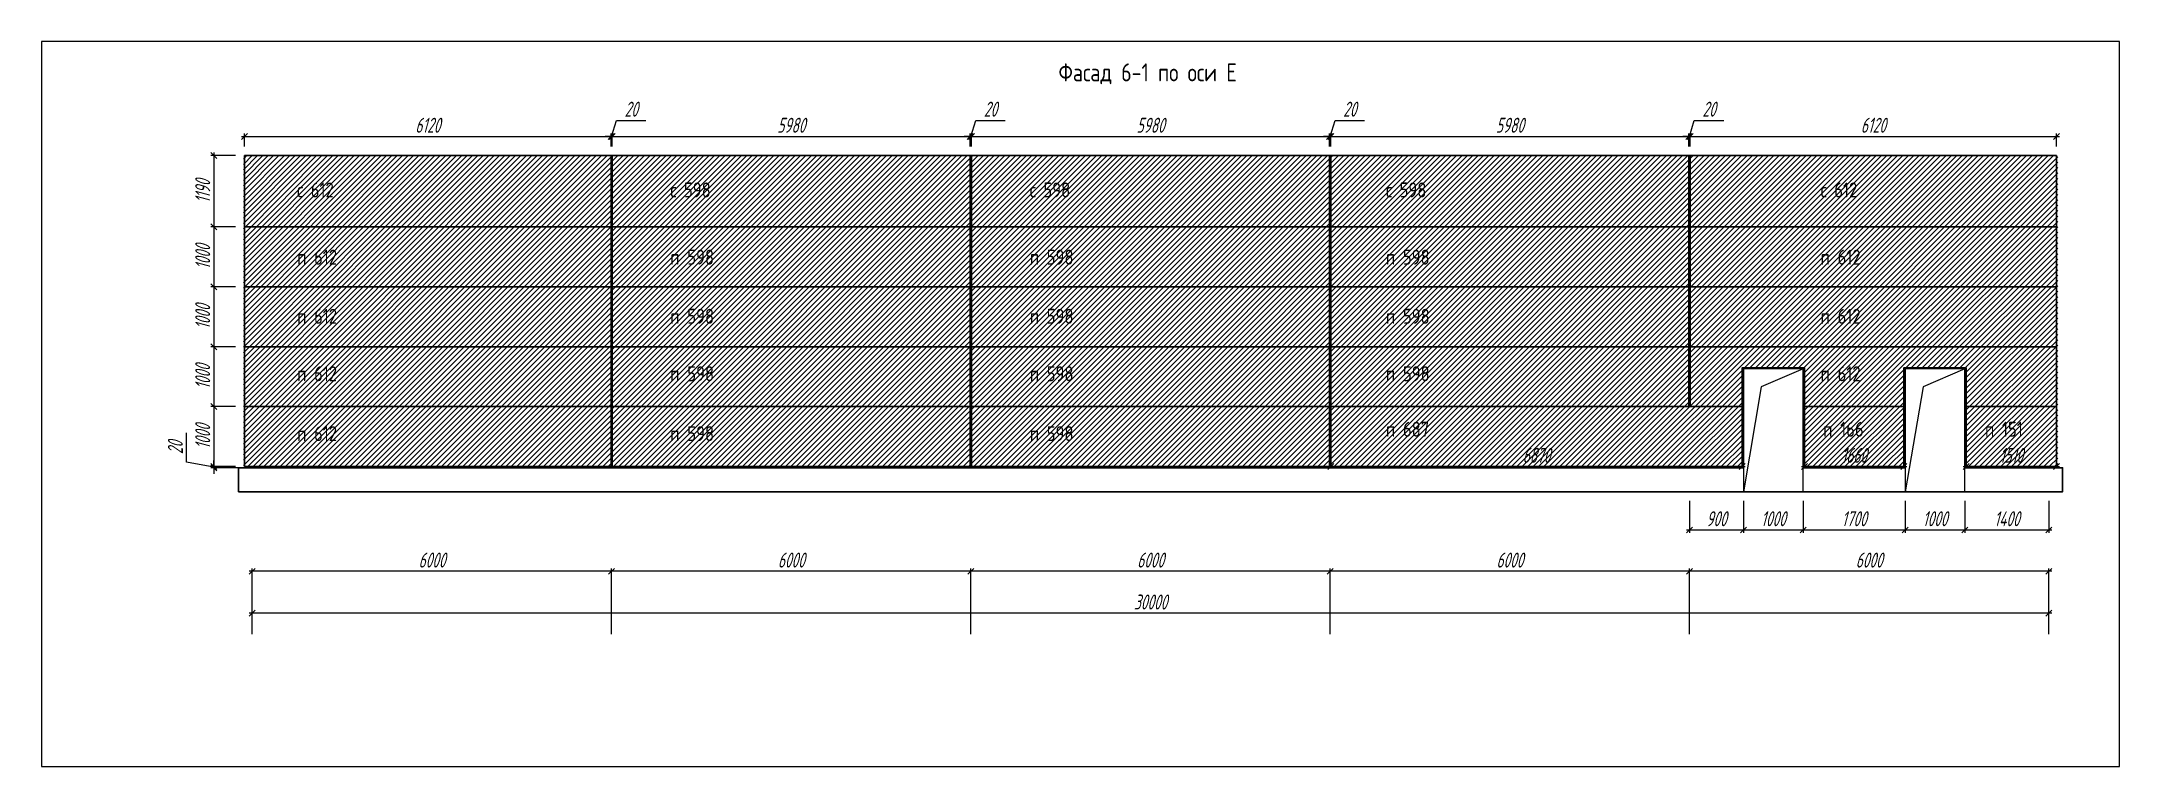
# Paper-space layout 'Лист2' of a CAD drawing. Header units: millimetres. Extents: x 40 to 387, y 119 to 240.
# The model-space entities are those that its viewports show. They can reach past a viewport. Long polylines and large blocks are cut down to what shows.
import ezdxf

# ---------------------------------------------------------------- set-up
doc = ezdxf.new("R2010")
doc.units = ezdxf.units.MM
for name, color, linetype, lineweight in [('_Окна_двери', 131, 'Continuous', 15), ('_Оси', 90, 'Continuous', 13), ('_Размеры', 120, 'Continuous', 13), ('_Сендвичи', 230, 'Continuous', 30), ('_Стены', 7, 'Continuous', 30), ('_Текст', 141, 'Continuous', 20), ('выноска', 7, 'Continuous', 13), ('Нумерация RAL 7024', 91, 'Continuous', 30)]:
    doc.layers.add(name, color=color, linetype=linetype, lineweight=lineweight)
doc.layers.add('RAL 7024', color=7, linetype='Continuous', lineweight=15, true_color=0x474a50)
doc.styles.add('Museo sans', font='CS_Gost2304.shx')
doc.styles.add('СПДС_размеры', font='spdswin.shx', dxfattribs={"width": 0.8, "oblique": 15})
doc.dimstyles.new('СПДС', dxfattribs={"dimtxt": 2.5, "dimasz": 1, "dimexe": 0.5, "dimexo": 1.5, "dimtad": 1, "dimdec": 0, "dimtxsty": 'СПДС_размеры', "dimblk": 'OBLIQUE', "dimcen": 2.5, "dimdle": 0.5, "dimadec": 8, "dimazin": 0, "dimtfac": 1, "dimtdec": 0, "dimtix": 1, "dimtmove": 0, "dimatfit": 3, "dimfxl": 1, "dimarcsym": 0})

# ---------------------------------------------------------------- blocks, each defined once
blk = doc.blocks.new('_Oblique')
at = {"layer": 'выноска', "color": 0, "lineweight": -2}
blk.add_line((-0.5, -0.5), (0.5, 0.5), dxfattribs=at)
blk = doc.blocks.new('*D279')
at = {"layer": '_Оси', "color": 0, "lineweight": -2, "transparency": 16777216}
for p, q in [((81689, -38712), (51589, -38712)), ((51639, -39062), (51639, -38662)), ((81639, -39062), (81639, -38662))]:
    blk.add_line(p, q, dxfattribs=at)
at = {"layer": 'Defpoints', "color": 0, "transparency": 16777216}
for p in [(51639, -38712), (51639, -39212), (81639, -39212)]:
    blk.add_point(p, dxfattribs=at)
at = {"layer": '_Оси', "color": 0, "lineweight": -2, "transparency": 16777216, "xscale": 100, "yscale": 100, "zscale": 100, "rotation": 180}
blk.add_blockref('_Oblique', (51639, -38712), dxfattribs=at)
at = {"layer": '_Оси', "color": 0, "lineweight": -2, "transparency": 16777216, "xscale": 100, "yscale": 100, "zscale": 100}
blk.add_blockref('_Oblique', (81639, -38712), dxfattribs=at)
at = {"layer": '_Оси', "color": 0, "lineweight": 25, "transparency": 16777216, "insert": (66639, -38524.5), "char_height": 250, "attachment_point": 5, "style": 'СПДС_размеры'}
blk.add_mtext('30000', dxfattribs=at)
blk = doc.blocks.new('*D280')
at = {"layer": '_Оси', "color": 0, "lineweight": -2, "transparency": 16777216}
for p, q in [((81689, -38012), (75589, -38012)), ((75639, -39062), (75639, -37962)), ((81639, -39062), (81639, -37962))]:
    blk.add_line(p, q, dxfattribs=at)
at = {"layer": 'Defpoints', "color": 0, "transparency": 16777216}
for p in [(75639, -38012), (75639, -39212), (81639, -39212)]:
    blk.add_point(p, dxfattribs=at)
at = {"layer": '_Оси', "color": 0, "lineweight": -2, "transparency": 16777216, "xscale": 100, "yscale": 100, "zscale": 100, "rotation": 180}
blk.add_blockref('_Oblique', (75639, -38012), dxfattribs=at)
at = {"layer": '_Оси', "color": 0, "lineweight": -2, "transparency": 16777216, "xscale": 100, "yscale": 100, "zscale": 100}
blk.add_blockref('_Oblique', (81639, -38012), dxfattribs=at)
at = {"layer": '_Оси', "color": 0, "lineweight": 25, "transparency": 16777216, "insert": (78639, -37824.5), "char_height": 250, "attachment_point": 5, "style": 'СПДС_размеры'}
blk.add_mtext('6000', dxfattribs=at)
blk = doc.blocks.new('*D281')
at = {"layer": '_Оси', "color": 0, "lineweight": -2, "transparency": 16777216}
for p, q in [((75689, -38012), (69589, -38012)), ((69639, -39062), (69639, -37962)), ((75639, -39062), (75639, -37962))]:
    blk.add_line(p, q, dxfattribs=at)
at = {"layer": 'Defpoints', "color": 0, "transparency": 16777216}
for p in [(69639, -38012), (69639, -39212), (75639, -39212)]:
    blk.add_point(p, dxfattribs=at)
at = {"layer": '_Оси', "color": 0, "lineweight": -2, "transparency": 16777216, "xscale": 100, "yscale": 100, "zscale": 100, "rotation": 180}
blk.add_blockref('_Oblique', (69639, -38012), dxfattribs=at)
at = {"layer": '_Оси', "color": 0, "lineweight": -2, "transparency": 16777216, "xscale": 100, "yscale": 100, "zscale": 100}
blk.add_blockref('_Oblique', (75639, -38012), dxfattribs=at)
at = {"layer": '_Оси', "color": 0, "lineweight": 25, "transparency": 16777216, "insert": (72639, -37824.5), "char_height": 250, "attachment_point": 5, "style": 'СПДС_размеры'}
blk.add_mtext('6000', dxfattribs=at)
blk = doc.blocks.new('*D282')
at = {"layer": '_Оси', "color": 0, "lineweight": -2, "transparency": 16777216}
for p, q in [((69689, -38012), (63589, -38012)), ((63639, -39062), (63639, -37962)), ((69639, -39062), (69639, -37962))]:
    blk.add_line(p, q, dxfattribs=at)
at = {"layer": 'Defpoints', "color": 0, "transparency": 16777216}
for p in [(63639, -38012), (63639, -39212), (69639, -39212)]:
    blk.add_point(p, dxfattribs=at)
at = {"layer": '_Оси', "color": 0, "lineweight": -2, "transparency": 16777216, "xscale": 100, "yscale": 100, "zscale": 100, "rotation": 180}
blk.add_blockref('_Oblique', (63639, -38012), dxfattribs=at)
at = {"layer": '_Оси', "color": 0, "lineweight": -2, "transparency": 16777216, "xscale": 100, "yscale": 100, "zscale": 100}
blk.add_blockref('_Oblique', (69639, -38012), dxfattribs=at)
at = {"layer": '_Оси', "color": 0, "lineweight": 25, "transparency": 16777216, "insert": (66639, -37824.5), "char_height": 250, "attachment_point": 5, "style": 'СПДС_размеры'}
blk.add_mtext('6000', dxfattribs=at)
blk = doc.blocks.new('*D283')
at = {"layer": '_Оси', "color": 0, "lineweight": -2, "transparency": 16777216}
for p, q in [((63689, -38012), (57589, -38012)), ((57639, -39062), (57639, -37962)), ((63639, -39062), (63639, -37962))]:
    blk.add_line(p, q, dxfattribs=at)
at = {"layer": 'Defpoints', "color": 0, "transparency": 16777216}
for p in [(57639, -38012), (57639, -39212), (63639, -39212)]:
    blk.add_point(p, dxfattribs=at)
at = {"layer": '_Оси', "color": 0, "lineweight": -2, "transparency": 16777216, "xscale": 100, "yscale": 100, "zscale": 100, "rotation": 180}
blk.add_blockref('_Oblique', (57639, -38012), dxfattribs=at)
at = {"layer": '_Оси', "color": 0, "lineweight": -2, "transparency": 16777216, "xscale": 100, "yscale": 100, "zscale": 100}
blk.add_blockref('_Oblique', (63639, -38012), dxfattribs=at)
at = {"layer": '_Оси', "color": 0, "lineweight": 25, "transparency": 16777216, "insert": (60639, -37824.5), "char_height": 250, "attachment_point": 5, "style": 'СПДС_размеры'}
blk.add_mtext('6000', dxfattribs=at)
blk = doc.blocks.new('*D284')
at = {"layer": '_Оси', "color": 0, "lineweight": -2, "transparency": 16777216}
for p, q in [((57689, -38012), (51589, -38012)), ((51639, -39062), (51639, -37962)), ((57639, -39062), (57639, -37962))]:
    blk.add_line(p, q, dxfattribs=at)
at = {"layer": 'Defpoints', "color": 0, "transparency": 16777216}
for p in [(51639, -38012), (51639, -39212), (57639, -39212)]:
    blk.add_point(p, dxfattribs=at)
at = {"layer": '_Оси', "color": 0, "lineweight": -2, "transparency": 16777216, "xscale": 100, "yscale": 100, "zscale": 100, "rotation": 180}
blk.add_blockref('_Oblique', (51639, -38012), dxfattribs=at)
at = {"layer": '_Оси', "color": 0, "lineweight": -2, "transparency": 16777216, "xscale": 100, "yscale": 100, "zscale": 100}
blk.add_blockref('_Oblique', (57639, -38012), dxfattribs=at)
at = {"layer": '_Оси', "color": 0, "lineweight": 25, "transparency": 16777216, "insert": (54639, -37824.5), "char_height": 250, "attachment_point": 5, "style": 'СПДС_размеры'}
blk.add_mtext('6000', dxfattribs=at)
blk = doc.blocks.new('*U285')
at = {"color": 0, "ltscale": 100}
blk.add_lwpolyline([(0, 0), (1000, 0), (1000, 2050), (0, 2050)], close=True, dxfattribs=at)
blk.add_lwpolyline([(1000, 2050), (300, 1750), (0, 0)], dxfattribs=at)
blk = doc.blocks.new('*D286')
at = {"layer": '_Размеры', "color": 0, "lineweight": -2, "ltscale": 100, "transparency": 16777216}
for p, q in [((51359, -31073), (50948, -31073)), ((50998, -31023), (50998, -32313)), ((51359, -32263), (50948, -32263))]:
    blk.add_line(p, q, dxfattribs=at)
at = {"layer": 'Defpoints', "color": 0, "ltscale": 100, "transparency": 16777216}
for p in [(51509, -31073), (50998, -32263), (51509, -32263)]:
    blk.add_point(p, dxfattribs=at)
at = {"layer": '_Размеры', "color": 0, "lineweight": -2, "ltscale": 100, "transparency": 16777216, "xscale": 100, "yscale": 100, "zscale": 100}
for p, rotation in [((50998, -31073), 90), ((50998, -32263), 270)]:
    blk.add_blockref('_Oblique', p, dxfattribs=dict(at, rotation=rotation))
at = {"layer": '_Размеры', "color": 0, "ltscale": 100, "transparency": 16777216, "insert": (50810.5, -31668), "char_height": 250, "attachment_point": 5, "rotation": 90, "style": 'СПДС_размеры'}
blk.add_mtext('1190', dxfattribs=at)
blk = doc.blocks.new('*D287')
at = {"layer": '_Размеры', "color": 0, "lineweight": -2, "ltscale": 100, "transparency": 16777216}
for p, q in [((51359, -32263), (50948, -32263)), ((50998, -32213), (50998, -33313)), ((51359, -33263), (50948, -33263))]:
    blk.add_line(p, q, dxfattribs=at)
at = {"layer": 'Defpoints', "color": 0, "ltscale": 100, "transparency": 16777216}
for p in [(51509, -32263), (50998, -33263), (51509, -33263)]:
    blk.add_point(p, dxfattribs=at)
at = {"layer": '_Размеры', "color": 0, "lineweight": -2, "ltscale": 100, "transparency": 16777216, "xscale": 100, "yscale": 100, "zscale": 100}
for p, rotation in [((50998, -32263), 90), ((50998, -33263), 270)]:
    blk.add_blockref('_Oblique', p, dxfattribs=dict(at, rotation=rotation))
at = {"layer": '_Размеры', "color": 0, "ltscale": 100, "transparency": 16777216, "insert": (50810.5, -32763), "char_height": 250, "attachment_point": 5, "rotation": 90, "style": 'СПДС_размеры'}
blk.add_mtext('1000', dxfattribs=at)
blk = doc.blocks.new('*D288')
at = {"layer": '_Размеры', "color": 0, "lineweight": -2, "ltscale": 100, "transparency": 16777216}
for p, q in [((51359, -33263), (50948, -33263)), ((50998, -33213), (50998, -34313)), ((51359, -34263), (50948, -34263))]:
    blk.add_line(p, q, dxfattribs=at)
at = {"layer": 'Defpoints', "color": 0, "ltscale": 100, "transparency": 16777216}
for p in [(51509, -33263), (50998, -34263), (51509, -34263)]:
    blk.add_point(p, dxfattribs=at)
at = {"layer": '_Размеры', "color": 0, "lineweight": -2, "ltscale": 100, "transparency": 16777216, "xscale": 100, "yscale": 100, "zscale": 100}
for p, rotation in [((50998, -33263), 90), ((50998, -34263), 270)]:
    blk.add_blockref('_Oblique', p, dxfattribs=dict(at, rotation=rotation))
at = {"layer": '_Размеры', "color": 0, "ltscale": 100, "transparency": 16777216, "insert": (50810.5, -33763), "char_height": 250, "attachment_point": 5, "rotation": 90, "style": 'СПДС_размеры'}
blk.add_mtext('1000', dxfattribs=at)
blk = doc.blocks.new('*D289')
at = {"layer": '_Размеры', "color": 0, "lineweight": -2, "ltscale": 100, "transparency": 16777216}
for p, q in [((51359, -34263), (50948, -34263)), ((50998, -34213), (50998, -35313)), ((51359, -35263), (50948, -35263))]:
    blk.add_line(p, q, dxfattribs=at)
at = {"layer": 'Defpoints', "color": 0, "ltscale": 100, "transparency": 16777216}
for p in [(51509, -34263), (50998, -35263), (51509, -35263)]:
    blk.add_point(p, dxfattribs=at)
at = {"layer": '_Размеры', "color": 0, "lineweight": -2, "ltscale": 100, "transparency": 16777216, "xscale": 100, "yscale": 100, "zscale": 100}
for p, rotation in [((50998, -34263), 90), ((50998, -35263), 270)]:
    blk.add_blockref('_Oblique', p, dxfattribs=dict(at, rotation=rotation))
at = {"layer": '_Размеры', "color": 0, "ltscale": 100, "transparency": 16777216, "insert": (50810.5, -34763), "char_height": 250, "attachment_point": 5, "rotation": 90, "style": 'СПДС_размеры'}
blk.add_mtext('1000', dxfattribs=at)
blk = doc.blocks.new('*D290')
at = {"layer": '_Размеры', "color": 0, "lineweight": -2, "ltscale": 100, "transparency": 16777216}
for p, q in [((51359, -35263), (50948, -35263)), ((50998, -35213), (50998, -36313)), ((51359, -36263), (50948, -36263))]:
    blk.add_line(p, q, dxfattribs=at)
at = {"layer": 'Defpoints', "color": 0, "ltscale": 100, "transparency": 16777216}
for p in [(51509, -35263), (50998, -36263), (51509, -36263)]:
    blk.add_point(p, dxfattribs=at)
at = {"layer": '_Размеры', "color": 0, "lineweight": -2, "ltscale": 100, "transparency": 16777216, "xscale": 100, "yscale": 100, "zscale": 100}
for p, rotation in [((50998, -35263), 90), ((50998, -36263), 270)]:
    blk.add_blockref('_Oblique', p, dxfattribs=dict(at, rotation=rotation))
at = {"layer": '_Размеры', "color": 0, "ltscale": 100, "transparency": 16777216, "insert": (50810.5, -35763), "char_height": 250, "attachment_point": 5, "rotation": 90, "style": 'СПДС_размеры'}
blk.add_mtext('1000', dxfattribs=at)
blk = doc.blocks.new('*D291')
at = {"layer": '_Размеры', "color": 0, "lineweight": -2, "ltscale": 100, "transparency": 16777216}
for p, q in [((50542, -36192), (50542, -35699)), ((50998, -36273), (50542, -36192)), ((51359, -36263), (50948, -36263)), ((51489, -36283), (50948, -36283)), ((50998, -36263), (50998, -36163)), ((50998, -36263), (50998, -36283)), ((50998, -36263), (50998, -36283)), ((50998, -36283), (50998, -36383))]:
    blk.add_line(p, q, dxfattribs=at)
at = {"layer": 'Defpoints', "color": 0, "ltscale": 100, "transparency": 16777216}
for p in [(50998, -36283), (51509, -36263), (51639, -36283)]:
    blk.add_point(p, dxfattribs=at)
at = {"layer": '_Размеры', "color": 0, "lineweight": -2, "ltscale": 100, "transparency": 16777216, "xscale": 100, "yscale": 100, "zscale": 100}
for p, rotation in [((50998, -36263), 270), ((50998, -36283), 90)]:
    blk.add_blockref('_Oblique', p, dxfattribs=dict(at, rotation=rotation))
at = {"layer": '_Размеры', "color": 0, "ltscale": 100, "transparency": 16777216, "insert": (50354, -35946), "char_height": 250, "attachment_point": 5, "rotation": 90, "style": 'СПДС_размеры'}
blk.add_mtext('20', dxfattribs=at)
blk = doc.blocks.new('*D292')
at = {"layer": '_Размеры', "color": 0, "lineweight": -2, "ltscale": 100, "transparency": 16777216}
for p, q in [((51459, -30753), (57679, -30753)), ((51509, -30923), (51509, -30703)), ((57629, -30923), (57629, -30703))]:
    blk.add_line(p, q, dxfattribs=at)
at = {"layer": 'Defpoints', "color": 0, "ltscale": 100, "transparency": 16777216}
for p in [(57629, -30753), (51509, -31073), (57629, -31073)]:
    blk.add_point(p, dxfattribs=at)
at = {"layer": '_Размеры', "color": 0, "lineweight": -2, "ltscale": 100, "transparency": 16777216, "xscale": 100, "yscale": 100, "zscale": 100, "rotation": 180}
blk.add_blockref('_Oblique', (51509, -30753), dxfattribs=at)
at = {"layer": '_Размеры', "color": 0, "lineweight": -2, "ltscale": 100, "transparency": 16777216, "xscale": 100, "yscale": 100, "zscale": 100}
blk.add_blockref('_Oblique', (57629, -30753), dxfattribs=at)
at = {"layer": '_Размеры', "color": 0, "ltscale": 100, "transparency": 16777216, "insert": (54569, -30565.5), "char_height": 250, "attachment_point": 5, "style": 'СПДС_размеры'}
blk.add_mtext('6120', dxfattribs=at)
blk = doc.blocks.new('*D293')
at = {"layer": '_Размеры', "color": 0, "lineweight": -2, "ltscale": 100, "transparency": 16777216}
for p, q in [((57639, -30753), (57720, -30484)), ((57720, -30484), (58213, -30484)), ((57629, -30753), (57529, -30753)), ((57629, -30923), (57629, -30703)), ((57629, -30753), (57649, -30753)), ((57629, -30753), (57649, -30753)), ((57649, -30923), (57649, -30703)), ((57649, -30753), (57749, -30753))]:
    blk.add_line(p, q, dxfattribs=at)
at = {"layer": 'Defpoints', "color": 0, "ltscale": 100, "transparency": 16777216}
for p in [(57649, -30753), (57629, -31073), (57649, -31073)]:
    blk.add_point(p, dxfattribs=at)
at = {"layer": '_Размеры', "color": 0, "lineweight": -2, "ltscale": 100, "transparency": 16777216, "xscale": 100, "yscale": 100, "zscale": 100}
blk.add_blockref('_Oblique', (57629, -30753), dxfattribs=at)
at = {"layer": '_Размеры', "color": 0, "lineweight": -2, "ltscale": 100, "transparency": 16777216, "xscale": 100, "yscale": 100, "zscale": 100, "rotation": 180}
blk.add_blockref('_Oblique', (57649, -30753), dxfattribs=at)
at = {"layer": '_Размеры', "color": 0, "ltscale": 100, "transparency": 16777216, "insert": (57966, -30297), "char_height": 250, "attachment_point": 5, "style": 'СПДС_размеры'}
blk.add_mtext('20', dxfattribs=at)
blk = doc.blocks.new('*D294')
at = {"layer": '_Размеры', "color": 0, "lineweight": -2, "ltscale": 100, "transparency": 16777216}
for p, q in [((57599, -30753), (63679, -30753)), ((57649, -30923), (57649, -30703)), ((63629, -30923), (63629, -30703))]:
    blk.add_line(p, q, dxfattribs=at)
at = {"layer": 'Defpoints', "color": 0, "ltscale": 100, "transparency": 16777216}
for p in [(63629, -30753), (57649, -31073), (63629, -31073)]:
    blk.add_point(p, dxfattribs=at)
at = {"layer": '_Размеры', "color": 0, "lineweight": -2, "ltscale": 100, "transparency": 16777216, "xscale": 100, "yscale": 100, "zscale": 100, "rotation": 180}
blk.add_blockref('_Oblique', (57649, -30753), dxfattribs=at)
at = {"layer": '_Размеры', "color": 0, "lineweight": -2, "ltscale": 100, "transparency": 16777216, "xscale": 100, "yscale": 100, "zscale": 100}
blk.add_blockref('_Oblique', (63629, -30753), dxfattribs=at)
at = {"layer": '_Размеры', "color": 0, "ltscale": 100, "transparency": 16777216, "insert": (60639, -30565.5), "char_height": 250, "attachment_point": 5, "style": 'СПДС_размеры'}
blk.add_mtext('5980', dxfattribs=at)
blk = doc.blocks.new('*D295')
at = {"layer": '_Размеры', "color": 0, "lineweight": -2, "ltscale": 100, "transparency": 16777216}
for p, q in [((63639, -30753), (63720, -30484)), ((63720, -30484), (64213, -30484)), ((63629, -30753), (63529, -30753)), ((63629, -30923), (63629, -30703)), ((63629, -30753), (63649, -30753)), ((63629, -30753), (63649, -30753)), ((63649, -30923), (63649, -30703)), ((63649, -30753), (63749, -30753))]:
    blk.add_line(p, q, dxfattribs=at)
at = {"layer": 'Defpoints', "color": 0, "ltscale": 100, "transparency": 16777216}
for p in [(63649, -30753), (63629, -31073), (63649, -31073)]:
    blk.add_point(p, dxfattribs=at)
at = {"layer": '_Размеры', "color": 0, "lineweight": -2, "ltscale": 100, "transparency": 16777216, "xscale": 100, "yscale": 100, "zscale": 100}
blk.add_blockref('_Oblique', (63629, -30753), dxfattribs=at)
at = {"layer": '_Размеры', "color": 0, "lineweight": -2, "ltscale": 100, "transparency": 16777216, "xscale": 100, "yscale": 100, "zscale": 100, "rotation": 180}
blk.add_blockref('_Oblique', (63649, -30753), dxfattribs=at)
at = {"layer": '_Размеры', "color": 0, "ltscale": 100, "transparency": 16777216, "insert": (63966, -30297), "char_height": 250, "attachment_point": 5, "style": 'СПДС_размеры'}
blk.add_mtext('20', dxfattribs=at)
blk = doc.blocks.new('*D296')
at = {"layer": '_Размеры', "color": 0, "lineweight": -2, "ltscale": 100, "transparency": 16777216}
for p, q in [((63599, -30753), (69679, -30753)), ((63649, -30923), (63649, -30703)), ((69629, -30923), (69629, -30703))]:
    blk.add_line(p, q, dxfattribs=at)
at = {"layer": 'Defpoints', "color": 0, "ltscale": 100, "transparency": 16777216}
for p in [(69629, -30753), (63649, -31073), (69629, -31073)]:
    blk.add_point(p, dxfattribs=at)
at = {"layer": '_Размеры', "color": 0, "lineweight": -2, "ltscale": 100, "transparency": 16777216, "xscale": 100, "yscale": 100, "zscale": 100, "rotation": 180}
blk.add_blockref('_Oblique', (63649, -30753), dxfattribs=at)
at = {"layer": '_Размеры', "color": 0, "lineweight": -2, "ltscale": 100, "transparency": 16777216, "xscale": 100, "yscale": 100, "zscale": 100}
blk.add_blockref('_Oblique', (69629, -30753), dxfattribs=at)
at = {"layer": '_Размеры', "color": 0, "ltscale": 100, "transparency": 16777216, "insert": (66639, -30565.5), "char_height": 250, "attachment_point": 5, "style": 'СПДС_размеры'}
blk.add_mtext('5980', dxfattribs=at)
blk = doc.blocks.new('*D297')
at = {"layer": '_Размеры', "color": 0, "lineweight": -2, "ltscale": 100, "transparency": 16777216}
for p, q in [((69639, -30753), (69720, -30484)), ((69720, -30484), (70213, -30484)), ((69629, -30753), (69529, -30753)), ((69629, -30923), (69629, -30703)), ((69629, -30753), (69649, -30753)), ((69629, -30753), (69649, -30753)), ((69649, -30923), (69649, -30703)), ((69649, -30753), (69749, -30753))]:
    blk.add_line(p, q, dxfattribs=at)
at = {"layer": 'Defpoints', "color": 0, "ltscale": 100, "transparency": 16777216}
for p in [(69649, -30753), (69629, -31073), (69649, -31073)]:
    blk.add_point(p, dxfattribs=at)
at = {"layer": '_Размеры', "color": 0, "lineweight": -2, "ltscale": 100, "transparency": 16777216, "xscale": 100, "yscale": 100, "zscale": 100}
blk.add_blockref('_Oblique', (69629, -30753), dxfattribs=at)
at = {"layer": '_Размеры', "color": 0, "lineweight": -2, "ltscale": 100, "transparency": 16777216, "xscale": 100, "yscale": 100, "zscale": 100, "rotation": 180}
blk.add_blockref('_Oblique', (69649, -30753), dxfattribs=at)
at = {"layer": '_Размеры', "color": 0, "ltscale": 100, "transparency": 16777216, "insert": (69966, -30297), "char_height": 250, "attachment_point": 5, "style": 'СПДС_размеры'}
blk.add_mtext('20', dxfattribs=at)
blk = doc.blocks.new('*D298')
at = {"layer": '_Размеры', "color": 0, "lineweight": -2, "ltscale": 100, "transparency": 16777216}
for p, q in [((69599, -30753), (75679, -30753)), ((69649, -30923), (69649, -30703)), ((75629, -30923), (75629, -30703))]:
    blk.add_line(p, q, dxfattribs=at)
at = {"layer": 'Defpoints', "color": 0, "ltscale": 100, "transparency": 16777216}
for p in [(75629, -30753), (69649, -31073), (75629, -31073)]:
    blk.add_point(p, dxfattribs=at)
at = {"layer": '_Размеры', "color": 0, "lineweight": -2, "ltscale": 100, "transparency": 16777216, "xscale": 100, "yscale": 100, "zscale": 100, "rotation": 180}
blk.add_blockref('_Oblique', (69649, -30753), dxfattribs=at)
at = {"layer": '_Размеры', "color": 0, "lineweight": -2, "ltscale": 100, "transparency": 16777216, "xscale": 100, "yscale": 100, "zscale": 100}
blk.add_blockref('_Oblique', (75629, -30753), dxfattribs=at)
at = {"layer": '_Размеры', "color": 0, "ltscale": 100, "transparency": 16777216, "insert": (72639, -30565.5), "char_height": 250, "attachment_point": 5, "style": 'СПДС_размеры'}
blk.add_mtext('5980', dxfattribs=at)
blk = doc.blocks.new('*D299')
at = {"layer": '_Размеры', "color": 0, "lineweight": -2, "ltscale": 100, "transparency": 16777216}
for p, q in [((75639, -30753), (75720, -30484)), ((75720, -30484), (76213, -30484)), ((75629, -30753), (75529, -30753)), ((75629, -30923), (75629, -30703)), ((75629, -30753), (75649, -30753)), ((75629, -30753), (75649, -30753)), ((75649, -30923), (75649, -30703)), ((75649, -30753), (75749, -30753))]:
    blk.add_line(p, q, dxfattribs=at)
at = {"layer": 'Defpoints', "color": 0, "ltscale": 100, "transparency": 16777216}
for p in [(75649, -30753), (75629, -31073), (75649, -31073)]:
    blk.add_point(p, dxfattribs=at)
at = {"layer": '_Размеры', "color": 0, "lineweight": -2, "ltscale": 100, "transparency": 16777216, "xscale": 100, "yscale": 100, "zscale": 100}
blk.add_blockref('_Oblique', (75629, -30753), dxfattribs=at)
at = {"layer": '_Размеры', "color": 0, "lineweight": -2, "ltscale": 100, "transparency": 16777216, "xscale": 100, "yscale": 100, "zscale": 100, "rotation": 180}
blk.add_blockref('_Oblique', (75649, -30753), dxfattribs=at)
at = {"layer": '_Размеры', "color": 0, "ltscale": 100, "transparency": 16777216, "insert": (75966, -30297), "char_height": 250, "attachment_point": 5, "style": 'СПДС_размеры'}
blk.add_mtext('20', dxfattribs=at)
blk = doc.blocks.new('*D300')
at = {"layer": '_Размеры', "color": 0, "lineweight": -2, "ltscale": 100, "transparency": 16777216}
for p, q in [((75599, -30753), (81819, -30753)), ((75649, -30923), (75649, -30703)), ((81769, -30923), (81769, -30703))]:
    blk.add_line(p, q, dxfattribs=at)
at = {"layer": 'Defpoints', "color": 0, "ltscale": 100, "transparency": 16777216}
for p in [(81769, -30753), (75649, -31073), (81769, -31073)]:
    blk.add_point(p, dxfattribs=at)
at = {"layer": '_Размеры', "color": 0, "lineweight": -2, "ltscale": 100, "transparency": 16777216, "xscale": 100, "yscale": 100, "zscale": 100, "rotation": 180}
blk.add_blockref('_Oblique', (75649, -30753), dxfattribs=at)
at = {"layer": '_Размеры', "color": 0, "lineweight": -2, "ltscale": 100, "transparency": 16777216, "xscale": 100, "yscale": 100, "zscale": 100}
blk.add_blockref('_Oblique', (81769, -30753), dxfattribs=at)
at = {"layer": '_Размеры', "color": 0, "ltscale": 100, "transparency": 16777216, "insert": (78709, -30565.5), "char_height": 250, "attachment_point": 5, "style": 'СПДС_размеры'}
blk.add_mtext('6120', dxfattribs=at)
blk = doc.blocks.new('*D301')
at = {"layer": '_Размеры', "color": 0, "lineweight": -2, "ltscale": 100, "transparency": 16777216}
for p, q in [((69599, -36263), (76569, -36263)), ((69649, -36113), (69649, -36213)), ((76519, -36113), (76519, -36213))]:
    blk.add_line(p, q, dxfattribs=at)
at = {"layer": 'Defpoints', "color": 0, "ltscale": 100, "transparency": 16777216}
for p in [(69649, -36263), (76519, -36263), (76519, -36263)]:
    blk.add_point(p, dxfattribs=at)
at = {"layer": '_Размеры', "color": 0, "lineweight": -2, "ltscale": 100, "transparency": 16777216, "xscale": 100, "yscale": 100, "zscale": 100, "rotation": 180}
blk.add_blockref('_Oblique', (69649, -36263), dxfattribs=at)
at = {"layer": '_Размеры', "color": 0, "lineweight": -2, "ltscale": 100, "transparency": 16777216, "xscale": 100, "yscale": 100, "zscale": 100}
blk.add_blockref('_Oblique', (76519, -36263), dxfattribs=at)
at = {"layer": '_Размеры', "color": 0, "ltscale": 100, "transparency": 16777216, "insert": (73084, -36075.5), "char_height": 250, "attachment_point": 5, "style": 'СПДС_размеры'}
blk.add_mtext('6870', dxfattribs=at)
blk = doc.blocks.new('*D302')
at = {"layer": '_Размеры', "color": 0, "lineweight": -2, "ltscale": 100, "transparency": 16777216}
for p, q in [((77509, -36263), (79269, -36263)), ((77559, -36113), (77559, -36213)), ((79219, -36113), (79219, -36213))]:
    blk.add_line(p, q, dxfattribs=at)
at = {"layer": 'Defpoints', "color": 0, "ltscale": 100, "transparency": 16777216}
for p in [(77559, -36263), (79219, -36263), (79219, -36263)]:
    blk.add_point(p, dxfattribs=at)
at = {"layer": '_Размеры', "color": 0, "lineweight": -2, "ltscale": 100, "transparency": 16777216, "xscale": 100, "yscale": 100, "zscale": 100, "rotation": 180}
blk.add_blockref('_Oblique', (77559, -36263), dxfattribs=at)
at = {"layer": '_Размеры', "color": 0, "lineweight": -2, "ltscale": 100, "transparency": 16777216, "xscale": 100, "yscale": 100, "zscale": 100}
blk.add_blockref('_Oblique', (79219, -36263), dxfattribs=at)
at = {"layer": '_Размеры', "color": 0, "ltscale": 100, "transparency": 16777216, "insert": (78389, -36075.5), "char_height": 250, "attachment_point": 5, "style": 'СПДС_размеры'}
blk.add_mtext('1660', dxfattribs=at)
blk = doc.blocks.new('*D303')
at = {"layer": '_Размеры', "color": 0, "lineweight": -2, "ltscale": 100, "transparency": 16777216}
for p, q in [((80209, -36263), (81819, -36263)), ((80259, -36113), (80259, -36213)), ((81769, -36113), (81769, -36213))]:
    blk.add_line(p, q, dxfattribs=at)
at = {"layer": 'Defpoints', "color": 0, "ltscale": 100, "transparency": 16777216}
for p in [(80259, -36263), (81769, -36263), (81769, -36263)]:
    blk.add_point(p, dxfattribs=at)
at = {"layer": '_Размеры', "color": 0, "lineweight": -2, "ltscale": 100, "transparency": 16777216, "xscale": 100, "yscale": 100, "zscale": 100, "rotation": 180}
blk.add_blockref('_Oblique', (80259, -36263), dxfattribs=at)
at = {"layer": '_Размеры', "color": 0, "lineweight": -2, "ltscale": 100, "transparency": 16777216, "xscale": 100, "yscale": 100, "zscale": 100}
blk.add_blockref('_Oblique', (81769, -36263), dxfattribs=at)
at = {"layer": '_Размеры', "color": 0, "ltscale": 100, "transparency": 16777216, "insert": (81014, -36075.5), "char_height": 250, "attachment_point": 5, "style": 'СПДС_размеры'}
blk.add_mtext('1510', dxfattribs=at)
blk = doc.blocks.new('*D325')
at = {"layer": '_Размеры', "color": 0, "lineweight": -2, "ltscale": 100, "transparency": 16777216}
for p, q in [((75639, -36833), (75639, -37372)), ((76539, -36833), (76539, -37372)), ((75589, -37322), (76589, -37322))]:
    blk.add_line(p, q, dxfattribs=at)
at = {"layer": 'Defpoints', "color": 0, "ltscale": 100, "transparency": 16777216}
for p in [(75639, -36683), (76539, -36683), (76539, -37322)]:
    blk.add_point(p, dxfattribs=at)
at = {"layer": '_Размеры', "color": 0, "lineweight": -2, "ltscale": 100, "transparency": 16777216, "xscale": 100, "yscale": 100, "zscale": 100, "rotation": 180}
blk.add_blockref('_Oblique', (75639, -37322), dxfattribs=at)
at = {"layer": '_Размеры', "color": 0, "lineweight": -2, "ltscale": 100, "transparency": 16777216, "xscale": 100, "yscale": 100, "zscale": 100}
blk.add_blockref('_Oblique', (76539, -37322), dxfattribs=at)
at = {"layer": '_Размеры', "color": 0, "ltscale": 100, "transparency": 16777216, "insert": (76089, -37134.5), "char_height": 250, "attachment_point": 5, "style": 'СПДС_размеры'}
blk.add_mtext('900', dxfattribs=at)
blk = doc.blocks.new('*D326')
at = {"layer": '_Размеры', "color": 0, "lineweight": -2, "ltscale": 100, "transparency": 16777216}
for p, q in [((76539, -36833), (76539, -37372)), ((77539, -36833), (77539, -37372)), ((76489, -37322), (77589, -37322))]:
    blk.add_line(p, q, dxfattribs=at)
at = {"layer": 'Defpoints', "color": 0, "ltscale": 100, "transparency": 16777216}
for p in [(76539, -36683), (77539, -36683), (77539, -37322)]:
    blk.add_point(p, dxfattribs=at)
at = {"layer": '_Размеры', "color": 0, "lineweight": -2, "ltscale": 100, "transparency": 16777216, "xscale": 100, "yscale": 100, "zscale": 100, "rotation": 180}
blk.add_blockref('_Oblique', (76539, -37322), dxfattribs=at)
at = {"layer": '_Размеры', "color": 0, "lineweight": -2, "ltscale": 100, "transparency": 16777216, "xscale": 100, "yscale": 100, "zscale": 100}
blk.add_blockref('_Oblique', (77539, -37322), dxfattribs=at)
at = {"layer": '_Размеры', "color": 0, "ltscale": 100, "transparency": 16777216, "insert": (77039, -37134.5), "char_height": 250, "attachment_point": 5, "style": 'СПДС_размеры'}
blk.add_mtext('1000', dxfattribs=at)
blk = doc.blocks.new('*D327')
at = {"layer": '_Размеры', "color": 0, "lineweight": -2, "ltscale": 100, "transparency": 16777216}
for p, q in [((77539, -36833), (77539, -37372)), ((79239, -36833), (79239, -37372)), ((77489, -37322), (79289, -37322))]:
    blk.add_line(p, q, dxfattribs=at)
at = {"layer": 'Defpoints', "color": 0, "ltscale": 100, "transparency": 16777216}
for p in [(77539, -36683), (79239, -36683), (79239, -37322)]:
    blk.add_point(p, dxfattribs=at)
at = {"layer": '_Размеры', "color": 0, "lineweight": -2, "ltscale": 100, "transparency": 16777216, "xscale": 100, "yscale": 100, "zscale": 100, "rotation": 180}
blk.add_blockref('_Oblique', (77539, -37322), dxfattribs=at)
at = {"layer": '_Размеры', "color": 0, "lineweight": -2, "ltscale": 100, "transparency": 16777216, "xscale": 100, "yscale": 100, "zscale": 100}
blk.add_blockref('_Oblique', (79239, -37322), dxfattribs=at)
at = {"layer": '_Размеры', "color": 0, "ltscale": 100, "transparency": 16777216, "insert": (78389, -37134.5), "char_height": 250, "attachment_point": 5, "style": 'СПДС_размеры'}
blk.add_mtext('1700', dxfattribs=at)
blk = doc.blocks.new('*D328')
at = {"layer": '_Размеры', "color": 0, "lineweight": -2, "ltscale": 100, "transparency": 16777216}
for p, q in [((79239, -36833), (79239, -37372)), ((80239, -36833), (80239, -37372)), ((79189, -37322), (80289, -37322))]:
    blk.add_line(p, q, dxfattribs=at)
at = {"layer": 'Defpoints', "color": 0, "ltscale": 100, "transparency": 16777216}
for p in [(79239, -36683), (80239, -36683), (80239, -37322)]:
    blk.add_point(p, dxfattribs=at)
at = {"layer": '_Размеры', "color": 0, "lineweight": -2, "ltscale": 100, "transparency": 16777216, "xscale": 100, "yscale": 100, "zscale": 100, "rotation": 180}
blk.add_blockref('_Oblique', (79239, -37322), dxfattribs=at)
at = {"layer": '_Размеры', "color": 0, "lineweight": -2, "ltscale": 100, "transparency": 16777216, "xscale": 100, "yscale": 100, "zscale": 100}
blk.add_blockref('_Oblique', (80239, -37322), dxfattribs=at)
at = {"layer": '_Размеры', "color": 0, "ltscale": 100, "transparency": 16777216, "insert": (79739, -37134.5), "char_height": 250, "attachment_point": 5, "style": 'СПДС_размеры'}
blk.add_mtext('1000', dxfattribs=at)
blk = doc.blocks.new('*D329')
at = {"layer": '_Размеры', "color": 0, "lineweight": -2, "ltscale": 100, "transparency": 16777216}
for p, q in [((80239, -36833), (80239, -37372)), ((81639, -36833), (81639, -37372)), ((80189, -37322), (81689, -37322))]:
    blk.add_line(p, q, dxfattribs=at)
at = {"layer": 'Defpoints', "color": 0, "ltscale": 100, "transparency": 16777216}
for p in [(80239, -36683), (81639, -36683), (81639, -37322)]:
    blk.add_point(p, dxfattribs=at)
at = {"layer": '_Размеры', "color": 0, "lineweight": -2, "ltscale": 100, "transparency": 16777216, "xscale": 100, "yscale": 100, "zscale": 100, "rotation": 180}
blk.add_blockref('_Oblique', (80239, -37322), dxfattribs=at)
at = {"layer": '_Размеры', "color": 0, "lineweight": -2, "ltscale": 100, "transparency": 16777216, "xscale": 100, "yscale": 100, "zscale": 100}
blk.add_blockref('_Oblique', (81639, -37322), dxfattribs=at)
at = {"layer": '_Размеры', "color": 0, "ltscale": 100, "transparency": 16777216, "insert": (80939, -37134.5), "char_height": 250, "attachment_point": 5, "style": 'СПДС_размеры'}
blk.add_mtext('1400', dxfattribs=at)

msp = doc.modelspace()

# ---------------------------------------------------------------- hatches: boundary and pattern name
at = {"layer": 'RAL 7024', "ltscale": 100}
h = msp.add_hatch(dxfattribs=at)
h.set_pattern_fill('ANSI31', color=256, scale=20)
h.paths.add_polyline_path([(81789, -31073), (51489, -31073), (51489, -36263), (76539, -36263), (76539, -34633), (77539, -34633), (77539, -36263), (79239, -36263), (79239, -34633), (80239, -34633), (80239, -36263), (81789, -36263)])
h.paths.add_polyline_path([(72631, -36260.9), (73460.8, -36260.9), (73560.1, -35890.1), (72730.4, -35890.1)], flags=24)
h.paths.add_polyline_path([(77930.8, -36260.9), (78722.5, -36260.9), (78821.8, -35890.1), (78030.2, -35890.1)], flags=24)
h.paths.add_polyline_path([(80555.8, -36260.9), (81347.5, -36260.9), (81446.8, -35890.1), (80655.2, -35890.1)], flags=24)
h.paths.add_polyline_path([(70533.6, -31851.6), (71423.6, -31851.6), (71423.6, -31454.9), (70533.6, -31454.9)], flags=24)
h.paths.add_polyline_path([(64585.6, -31851.6), (65475.6, -31851.6), (65475.6, -31454.9), (64585.6, -31454.9)], flags=24)
h.paths.add_polyline_path([(58582.6, -31851.6), (59472.6, -31851.6), (59472.6, -31454.9), (58582.6, -31454.9)], flags=24)
h.paths.add_polyline_path([(77789.7, -31846.8), (78646.1, -31846.8), (78646.1, -31438.5), (77789.7, -31438.5)], flags=24)
h.paths.add_polyline_path([(52347.7, -31846.8), (53204.1, -31846.8), (53204.1, -31438.5), (52347.7, -31438.5)], flags=24)
h.paths.add_polyline_path([(80546.4, -35840.4), (81405.7, -35840.4), (81405.7, -35449.9), (80546.4, -35449.9)], flags=24)
h.paths.add_polyline_path([(77846, -35827.5), (78696, -35827.5), (78696, -35452.5), (77846, -35452.5)], flags=24)
h.paths.add_polyline_path([(70537.8, -35849.2), (71470.8, -35849.2), (71470.8, -35430.8), (70537.8, -35430.8)], flags=24)
h.paths.add_polyline_path([(70541.4, -34919.6), (71448.6, -34919.6), (71448.6, -34522.9), (70541.4, -34522.9)], flags=24)
h.paths.add_polyline_path([(70541.4, -33960.6), (71448.6, -33960.6), (71448.6, -33563.9), (70541.4, -33563.9)], flags=24)
h.paths.add_polyline_path([(70541.4, -32973.6), (71448.6, -32973.6), (71448.6, -32576.9), (70541.4, -32576.9)], flags=24)
h.paths.add_polyline_path([(64593.4, -35919.6), (65500.6, -35919.6), (65500.6, -35522.9), (64593.4, -35522.9)], flags=24)
h.paths.add_polyline_path([(64593.4, -34919.6), (65500.6, -34919.6), (65500.6, -34522.9), (64593.4, -34522.9)], flags=24)
h.paths.add_polyline_path([(64593.4, -33960.6), (65500.6, -33960.6), (65500.6, -33563.9), (64593.4, -33563.9)], flags=24)
h.paths.add_polyline_path([(64593.4, -32973.6), (65500.6, -32973.6), (65500.6, -32576.9), (64593.4, -32576.9)], flags=24)
h.paths.add_polyline_path([(58590.4, -35919.6), (59497.6, -35919.6), (59497.6, -35522.9), (58590.4, -35522.9)], flags=24)
h.paths.add_polyline_path([(58590.4, -34919.6), (59497.6, -34919.6), (59497.6, -34522.9), (58590.4, -34522.9)], flags=24)
h.paths.add_polyline_path([(58590.4, -33960.6), (59497.6, -33960.6), (59497.6, -33563.9), (58590.4, -33563.9)], flags=24)
h.paths.add_polyline_path([(58590.4, -32973.6), (59497.6, -32973.6), (59497.6, -32576.9), (58590.4, -32576.9)], flags=24)
h.paths.add_polyline_path([(77799.4, -34905.1), (78669.1, -34905.1), (78669.1, -34508.4), (77799.4, -34508.4)], flags=24)
h.paths.add_polyline_path([(77799.4, -33946.1), (78669.1, -33946.1), (78669.1, -33549.4), (77799.4, -33549.4)], flags=24)
h.paths.add_polyline_path([(77799.4, -32959.1), (78669.1, -32959.1), (78669.1, -32562.4), (77799.4, -32562.4)], flags=24)
h.paths.add_polyline_path([(52357.4, -35905.1), (53227.1, -35905.1), (53227.1, -35508.4), (52357.4, -35508.4)], flags=24)
h.paths.add_polyline_path([(52357.4, -34905.1), (53227.1, -34905.1), (53227.1, -34508.4), (52357.4, -34508.4)], flags=24)
h.paths.add_polyline_path([(52357.4, -33946.1), (53227.1, -33946.1), (53227.1, -33549.4), (52357.4, -33549.4)], flags=24)
h.paths.add_polyline_path([(52357.4, -32959.1), (53227.1, -32959.1), (53227.1, -32562.4), (52357.4, -32562.4)], flags=24)

# ---------------------------------------------------------------- linework, layer by layer
at = {"layer": '_Сендвичи', "ltscale": 100}
for p, q in [((51509, -31073), (51509, -36263)), ((51509, -31073), (81769, -31073)), ((57629, -31073), (57629, -36263)), ((57649, -31073), (57649, -36263)), ((63629, -31073), (63629, -36263)), ((63649, -31073), (63649, -36263)), ((69629, -31073), (69629, -36263)), ((69649, -31073), (69649, -36263)), ((75629, -31073), (75629, -35263)), ((75649, -31073), (75649, -35263)), ((81769, -31073), (81769, -36263)), ((51509, -32263), (81769, -32263)), ((51509, -33263), (81769, -33263)), ((51509, -34263), (81769, -34263)), ((51509, -35263), (76539, -35263)), ((77539, -35263), (79239, -35263)), ((80239, -35263), (81769, -35263)), ((51509, -36263), (76539, -36263)), ((77539, -36263), (79239, -36263)), ((80239, -36263), (81769, -36263))]:
    msp.add_line(p, q, dxfattribs=at)
for points in [[(76519, -36263), (76519, -34613), (77559, -34613), (77559, -36263)], [(79219, -36263), (79219, -34613), (80259, -34613), (80259, -36263)]]:
    msp.add_lwpolyline(points, dxfattribs=at)
at = {"layer": '_Стены', "ltscale": 100}
for points in [[(76539, -36283), (51409, -36283), (51409, -36683), (81869, -36683), (81869, -36283), (80239, -36283)], [(79239, -36283), (77539, -36283)]]:
    msp.add_lwpolyline(points, dxfattribs=at)

# ---------------------------------------------------------------- block references
at = {"layer": '_Окна_двери', "ltscale": 100}
for p in [(76539, -36683), (79239, -36683)]:
    msp.add_blockref('*U285', p, dxfattribs=at)

# ---------------------------------------------------------------- texts
at = {"layer": '_Текст', "linetype": 'Continuous', "ltscale": 100, "style": 'Museo sans'}
msp.add_text('Фасад 6-1 по оси Е', height=300, dxfattribs=at).set_placement((65103, -29833))
at = {"layer": 'Нумерация RAL 7024', "linetype": 'Continuous', "ltscale": 100, "style": 'Museo sans'}
for s, p in [('с 612', (52386, -31771)), ('с 598', (58619, -31771)), ('с 598', (64622, -31771)), ('с 598', (70570, -31771)), ('с 612', (77828, -31771)), ('п 612', (52386, -32893)), ('п 598', (58619, -32893)), ('п 598', (64622, -32893)), ('п 598', (70570, -32893)), ('п 612', (77828, -32893)), ('п 612', (52386, -33880)), ('п 598', (58619, -33880)), ('п 598', (64622, -33880)), ('п 598', (70570, -33880)), ('п 612', (77828, -33880)), ('п 612', (52386, -34839)), ('п 598', (58619, -34839)), ('п 598', (64622, -34839)), ('п 598', (70570, -34839)), ('п 612', (77828, -34839)), ('п 612', (52386, -35839)), ('п 598', (58619, -35839)), ('п 598', (64622, -35839)), ('п 687', (70570, -35765)), ('п 166', (77871, -35765)), ('п 151', (80574, -35765))]:
    msp.add_text(s, height=250, dxfattribs=at).set_placement(p)

# ---------------------------------------------------------------- dimensions: what is measured, and where the dimension line sits
at = {"layer": '_Оси', "lineweight": 25}
for base, p1, p2, picture, middle in [((51639, -38012), (57639, -39212), (51639, -39212), '*D284', (54639, -37824.5)), ((57639, -38012), (63639, -39212), (57639, -39212), '*D283', (60639, -37824.5)), ((63639, -38012), (69639, -39212), (63639, -39212), '*D282', (66639, -37824.5)), ((69639, -38012), (75639, -39212), (69639, -39212), '*D281', (72639, -37824.5)), ((75639, -38012), (81639, -39212), (75639, -39212), '*D280', (78639, -37824.5)), ((51639, -38712), (81639, -39212), (51639, -39212), '*D279', (66639, -38524.5))]:
    dim = msp.add_linear_dim(base=base, p1=p1, p2=p2, angle=180, dimstyle='СПДС', override={"dimscale": 100}, dxfattribs=at)
    dim.commit()
    dim.dimension.update_dxf_attribs({"geometry": picture, "text_midpoint": middle})
at = {"layer": '_Размеры', "ltscale": 100}
for base, p1, p2, picture, middle in [((57649, -30753), (57629, -31073), (57649, -31073), '*D293', (57782.1, -30296.8)), ((63649, -30753), (63629, -31073), (63649, -31073), '*D295', (63782.1, -30296.8)), ((69649, -30753), (69629, -31073), (69649, -31073), '*D297', (69782.1, -30296.8)), ((75649, -30753), (75629, -31073), (75649, -31073), '*D299', (75782.1, -30296.8)), ((57629, -30753), (51509, -31073), (57629, -31073), '*D292', (54569, -30565.5)), ((63629, -30753), (57649, -31073), (63629, -31073), '*D294', (60639, -30565.5)), ((69629, -30753), (63649, -31073), (69629, -31073), '*D296', (66639, -30565.5)), ((75629, -30753), (69649, -31073), (75629, -31073), '*D298', (72639, -30565.5)), ((81769, -30753), (75649, -31073), (81769, -31073), '*D300', (78709, -30565.5)), ((76519, -36263), (69649, -36263), (76519, -36263), '*D301', (73084, -36075.5)), ((79219, -36263), (77559, -36263), (79219, -36263), '*D302', (78389, -36075.5)), ((81769, -36263), (80259, -36263), (81769, -36263), '*D303', (81014, -36075.5)), ((76539, -37322), (75639, -36683), (76539, -36683), '*D325', (76089, -37134.5)), ((77539, -37322), (76539, -36683), (77539, -36683), '*D326', (77039, -37134.5)), ((79239, -37322), (77539, -36683), (79239, -36683), '*D327', (78389, -37134.5)), ((80239, -37322), (79239, -36683), (80239, -36683), '*D328', (79739, -37134.5)), ((81639, -37322), (80239, -36683), (81639, -36683), '*D329', (80939, -37134.5))]:
    dim = msp.add_linear_dim(base=base, p1=p1, p2=p2, dimstyle='СПДС', override={"dimscale": 100, "dimadec": 0, "dimtix": 0, "dimtmove": 1}, dxfattribs=at)
    dim.commit()
    dim.dimension.update_dxf_attribs({"geometry": picture, "text_midpoint": middle})
for base, p1, p2, picture, middle in [((50998, -32263), (51509, -31073), (51509, -32263), '*D286', (50810.5, -31668)), ((50998, -33263), (51509, -32263), (51509, -33263), '*D287', (50810.5, -32763)), ((50998, -34263), (51509, -33263), (51509, -34263), '*D288', (50810.5, -33763)), ((50998, -35263), (51509, -34263), (51509, -35263), '*D289', (50810.5, -34763)), ((50998, -36263), (51509, -35263), (51509, -36263), '*D290', (50810.5, -35763))]:
    dim = msp.add_linear_dim(base=base, p1=p1, p2=p2, angle=90, dimstyle='СПДС', override={"dimscale": 100, "dimadec": 0, "dimtix": 0, "dimtmove": 1}, dxfattribs=at)
    dim.commit()
    dim.dimension.update_dxf_attribs({"geometry": picture, "text_midpoint": middle})
dim = msp.add_linear_dim(base=(50998, -36283), p1=(51509, -36263), p2=(51639, -36283), angle=90, dimstyle='СПДС', override={"dimscale": 100, "dimadec": 0, "dimtix": 0, "dimtmove": 1}, dxfattribs=at)
dim.commit()
dim.dimension.update_dxf_attribs({"geometry": '*D291', "text_midpoint": (50541.8, -36129.9), "dimtype": 160})

psp = doc.layouts.new('Лист2')

# ---------------------------------------------------------------- viewports
at = {"layer": 'Defpoints', "ltscale": 100}
psp.add_viewport(center=(213.5, 179.5), size=(347, 121), view_center_point=(65469.35, -35218.71), view_height=12099.9999, dxfattribs=at)

doc.saveas('drawing.dxf')
